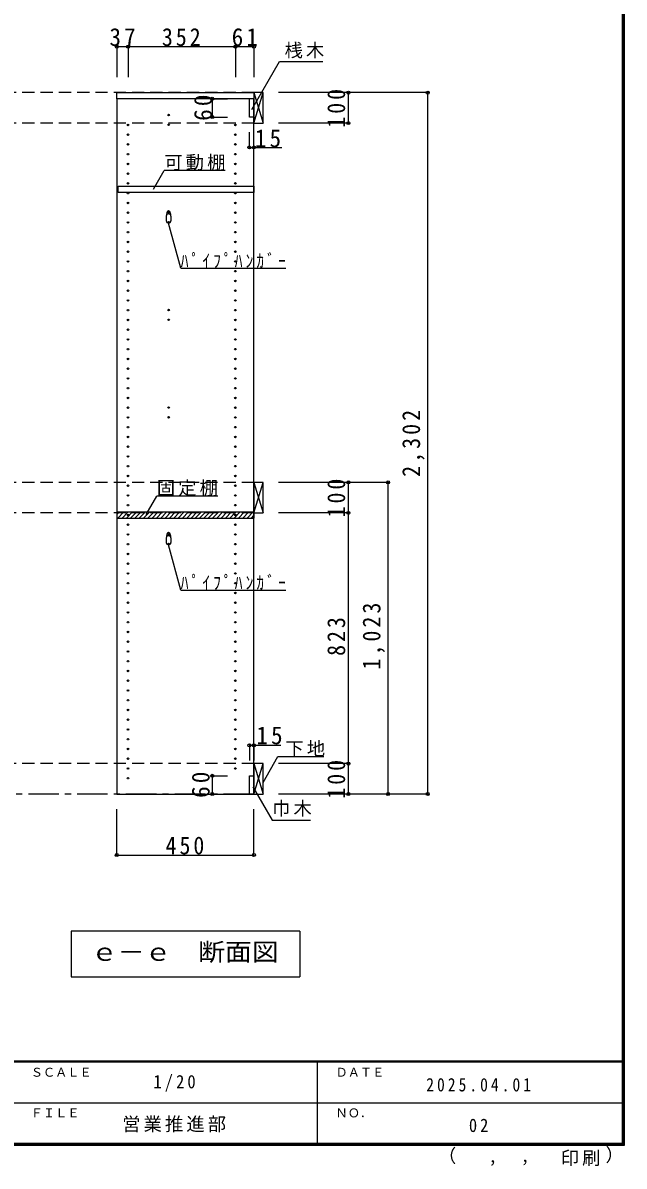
# Model space of a CAD drawing. Units: millimetres at full size, sheet at 1:20; some dimension numbers follow another scale. Extents: x -8005 to 8005, y -2932 to 2722.
# Drawn here: x 6033 to 8005, y -2932 to 820 of the extents above; entities that cross this region are included whole.
import ezdxf
from ezdxf.enums import TextEntityAlignment as Align

# ---------------------------------------------------------------- set-up
doc = ezdxf.new("R2010")
doc.units = ezdxf.units.MM
doc.header["$LTSCALE"] = 20
doc.header["$PDMODE"] = 32
doc.header["$PDSIZE"] = 10
doc.linetypes.add('CHAIN1', pattern=[8, 5, -1, 1, -1])
doc.linetypes.add('DASHED2', pattern=[3, 2, -1])
for name, color, linetype in [('0-2_本体', 2, 'Continuous'), ('0-3_固定棚', 3, 'Continuous'), ('0-4_可動棚', 3, 'Continuous'), ('0-5', 4, 'Continuous'), ('0-6_ﾊﾟｲﾌﾟﾊﾝｶﾞｰ', 4, 'Continuous'), ('0-7_桟木・巾木', 2, 'Continuous'), ('0-8_引き出し', 2, 'Continuous'), ('0-A_文字', 7, 'Continuous'), ('0-B_寸法', 7, 'Continuous'), ('0-C_ハッチ', 4, 'Continuous'), ('F-1_枠', 6, 'Continuous'), ('F-A_文字', 7, 'Continuous')]:
    doc.layers.add(name, color=color, linetype=linetype)
doc.styles.add('ＭＳ ゴシック', font='')
doc.styles.get('ＭＳ ゴシック').set_extended_font_data('MS Gothic')

msp = doc.modelspace()

# ---------------------------------------------------------------- linework, layer by layer
at = {"layer": '0-2_本体'}
for p, q in [((6340.66, 570.73), (6340.66, 590.73)), ((6340.66, 590.73), (6790.66, 590.73)), ((6790.66, 570.73), (6340.66, 570.73)), ((6790.66, 590.73), (6790.66, 570.73))]:
    msp.add_line(p, q, dxfattribs=at)
at = {"layer": '0-3_固定棚', "color": 2}
for p, q in [((6340.66, -785.27), (6340.66, -805.27)), ((6340.66, -785.27), (6790.66, -785.27)), ((6790.66, -785.27), (6790.66, -805.27)), ((6340.66, -805.27), (6790.66, -805.27))]:
    msp.add_line(p, q, dxfattribs=at)
at = {"layer": '0-4_可動棚', "color": 2}
msp.add_lwpolyline([(6790.66, 263.23), (6345.66, 263.23), (6345.66, 283.23), (6790.66, 283.23)], close=True, dxfattribs=at)
at = {"layer": '0-5', "color": 3}
for p, q in [((6790.66, 570.73), (6340.66, 570.73)), ((6340.66, 570.73), (6340.66, -1711.27)), ((6790.66, -1711.27), (6790.66, 570.73)), ((6340.66, -1711.27), (6790.66, -1711.27))]:
    msp.add_line(p, q, dxfattribs=at)
at = {"layer": '0-5'}
for centre in [(6510.66, 517.23), (6377.66, 484.73), (6377.66, 452.73), (6510.66, 485.23), (6729.66, 484.73), (6729.66, 452.73), (6377.66, 420.73), (6729.66, 420.73), (6377.66, 388.73), (6729.66, 388.73), (6377.66, 356.73), (6729.66, 356.73), (6377.66, 324.73), (6729.66, 324.73), (6377.66, 292.73), (6377.66, 260.73), (6729.66, 292.73), (6729.66, 260.73), (6377.66, 228.73), (6729.66, 228.73), (6377.66, 196.73), (6510.66, 197.23), (6729.66, 196.73), (6377.66, 164.73), (6510.66, 165.23), (6729.66, 164.73), (6377.66, 132.73), (6729.66, 132.73), (6377.66, 100.73), (6729.66, 100.73), (6377.66, 68.73), (6377.66, 36.73), (6729.66, 68.73), (6729.66, 36.73), (6377.66, 4.73), (6729.66, 4.73), (6377.66, -27.27), (6729.66, -27.27), (6377.66, -59.27), (6729.66, -59.27), (6377.66, -91.27), (6729.66, -91.27), (6377.66, -123.27), (6510.66, -122.77), (6729.66, -123.27), (6377.66, -155.27), (6377.66, -187.27), (6510.66, -154.77), (6729.66, -155.27), (6729.66, -187.27), (6377.66, -219.27), (6729.66, -219.27), (6377.66, -251.27), (6729.66, -251.27), (6377.66, -283.27), (6729.66, -283.27), (6377.66, -315.27), (6729.66, -315.27), (6377.66, -347.27), (6729.66, -347.27), (6377.66, -379.27), (6377.66, -411.27), (6729.66, -379.27), (6729.66, -411.27), (6377.66, -443.27), (6510.66, -442.77), (6729.66, -443.27), (6377.66, -475.27), (6510.66, -474.77), (6729.66, -475.27), (6377.66, -507.27), (6729.66, -507.27), (6377.66, -539.27), (6729.66, -539.27), (6377.66, -571.27), (6729.66, -571.27), (6377.66, -603.27), (6377.66, -635.27), (6729.66, -603.27), (6729.66, -635.27), (6377.66, -667.27), (6729.66, -667.27), (6377.66, -699.27), (6729.66, -699.27), (6377.66, -731.27), (6729.66, -731.27), (6377.66, -763.27), (6729.66, -763.27), (6377.66, -795.27), (6377.66, -827.27), (6729.66, -795.27), (6729.66, -827.27), (6377.66, -859.27), (6510.66, -858.77), (6729.66, -859.27), (6377.66, -891.27), (6510.66, -890.77), (6729.66, -891.27), (6377.66, -923.27), (6729.66, -923.27), (6377.66, -955.27), (6729.66, -955.27), (6377.66, -987.27), (6729.66, -987.27), (6377.66, -1019.27), (6377.66, -1051.27), (6729.66, -1019.27), (6729.66, -1051.27), (6377.66, -1083.27), (6729.66, -1083.27), (6377.66, -1115.27), (6729.66, -1115.27), (6377.66, -1147.27), (6729.66, -1147.27), (6377.66, -1179.27), (6729.66, -1179.27), (6377.66, -1211.27), (6729.66, -1211.27), (6377.66, -1243.27), (6377.66, -1275.27), (6729.66, -1243.27), (6729.66, -1275.27), (6377.66, -1307.27), (6729.66, -1307.27), (6377.66, -1339.27), (6729.66, -1339.27), (6377.66, -1371.27), (6729.66, -1371.27), (6377.66, -1403.27), (6729.66, -1403.27), (6377.66, -1435.27), (6729.66, -1435.27), (6377.66, -1467.27), (6377.66, -1499.27), (6729.66, -1467.27), (6729.66, -1499.27), (6377.66, -1531.27), (6729.66, -1531.27), (6377.66, -1563.27), (6729.66, -1563.27), (6377.66, -1595.27), (6729.66, -1595.27), (6377.66, -1627.27), (6729.66, -1627.27), (6377.66, -1659.27)]:
    msp.add_circle(centre, 2.5, dxfattribs=at)
at = {"layer": '0-6_ﾊﾟｲﾌﾟﾊﾝｶﾞｰ', "color": 2}
for p, q in [((6503.16, 185.23), (6503.16, 170.23)), ((6518.16, 185.23), (6518.16, 170.23)), ((6503.16, -870.77), (6503.16, -885.77)), ((6518.16, -870.77), (6518.16, -885.77))]:
    msp.add_line(p, q, dxfattribs=at)
for centre, start, end in [((6510.66, 185.23), 0, 180), ((6510.66, 170.23), 180, 0), ((6510.66, -870.77), 0, 180), ((6510.66, -885.77), 180, 0)]:
    msp.add_arc(centre, 7.5, start, end, dxfattribs=at)
at = {"layer": '0-6_ﾊﾟｲﾌﾟﾊﾝｶﾞｰ', "color": 7}
for centre, radius, start, end in [((6549.27, 183.72), 46.13, 162.96035, 178.115), ((6510.66, 197.23), 5.5, 0, 180), ((6472.06, 183.72), 46.13, 1.885, 17.03965), ((6549.27, -872.28), 46.13, 162.96035, 178.115), ((6510.66, -858.77), 5.5, 0, 180), ((6472.06, -872.28), 46.13, 1.885, 17.03965)]:
    msp.add_arc(centre, radius, start, end, dxfattribs=at)
at = {"layer": '0-7_桟木・巾木'}
for p, q in [((6775.66, 510.73), (6775.66, 570.73)), ((6790.66, 570.73), (6775.66, 570.73)), ((6790.66, 570.73), (6790.66, 529.73)), ((6779.17, 510.73), (6775.66, 510.73)), ((6790.66, 510.73), (6779.17, 510.73)), ((6775.66, -1711.27), (6775.66, -1651.27)), ((6790.66, -1711.27), (6775.66, -1711.27))]:
    msp.add_line(p, q, dxfattribs=at)
msp.add_lwpolyline([(6775.66, -1651.27), (6790.66, -1651.27), (6790.66, -1711.27)], dxfattribs=at)
at = {"layer": '0-8_引き出し', "color": 7}
for p, q in [((6790.66, 590.73), (6820.66, 490.73)), ((6790.66, 490.73), (6820.66, 590.73)), ((6790.66, -688.27), (6820.66, -788.27)), ((6790.66, -788.27), (6820.66, -688.27)), ((6790.66, -1611.27), (6820.66, -1711.27)), ((6790.66, -1711.27), (6820.66, -1611.27))]:
    msp.add_line(p, q, dxfattribs=at)
at = {"layer": '0-8_引き出し', "color": 3}
for points in [[(6820.66, 490.73), (6820.66, 590.73), (6790.66, 590.73), (6790.66, 490.73)], [(6820.66, -788.27), (6820.66, -688.27), (6790.66, -688.27), (6790.66, -788.27)], [(6820.66, -1711.27), (6820.66, -1611.27), (6790.66, -1611.27), (6790.66, -1711.27)]]:
    msp.add_lwpolyline(points, close=True, dxfattribs=at)
at = {"layer": '0-A_文字'}
for p, q in [((6461.53, 274.17), (6496.55, 334.82)), ((6696.55, 334.82), (6496.55, 334.82)), ((6550.4, 14.43), (6510.66, 162.73)), ((6550.4, 14.43), (6895.4, 14.43)), ((6437.05, -794.33), (6472.07, -733.68)), ((6672.07, -733.68), (6472.07, -733.68)), ((6550.4, -1041.57), (6510.66, -893.27)), ((6550.4, -1041.57), (6895.4, -1041.57)), ((6820.66, -1672.95), (6869.43, -1588.48)), ((6869.43, -1588.48), (7019.96, -1588.48)), ((6786.85, -1687.54), (6850.1, -1797.08)), ((6850.1, -1797.08), (6976.13, -1797.08)), ((6190.66, -2161.27), (6190.66, -2311.27)), ((6940.66, -2161.27), (6190.66, -2161.27)), ((6940.66, -2161.27), (6940.66, -2311.27)), ((6190.66, -2311.27), (6940.66, -2311.27))]:
    msp.add_line(p, q, dxfattribs=at)
at = {"layer": '0-A_文字', "linetype": 'CHAIN1'}
msp.add_line((6790.66, -1711.27), (1220.66, -1711.27), dxfattribs=at)
at = {"layer": '0-A_文字'}
msp.add_lwpolyline([(6783.99, 535.27), (6874.87, 692.67), (7017.1, 692.67)], dxfattribs=at)
at = {"layer": '0-B_寸法', "color": 4}
for p, q in [((6340.66, 741.73), (6340.66, 641.73)), ((6340.66, 741.73), (6790.66, 741.73)), ((6377.66, 741.73), (6377.66, 641.73)), ((6729.66, 741.73), (6729.66, 641.73)), ((6790.66, 741.73), (6790.66, 641.73)), ((6653.66, 570.73), (6653.66, 510.73)), ((6653.66, 570.73), (6703.66, 570.73)), ((7100.66, 590.73), (6870.66, 590.73)), ((7360.66, 590.73), (6870.66, 590.73)), ((7100.66, 490.73), (7100.66, 590.73)), ((7360.66, -1711.27), (7360.66, 590.73)), ((6653.66, 510.73), (6703.66, 510.73)), ((7100.66, 490.73), (6870.66, 490.73)), ((6775.66, 410.73), (6775.66, 460.73)), ((6790.66, 410.73), (6790.66, 460.73)), ((6775.66, 410.73), (6882.36, 410.73)), ((7100.66, -688.27), (6870.66, -688.27)), ((7230.66, -688.27), (7100.66, -688.27)), ((7100.66, -788.27), (7100.66, -688.27)), ((7230.66, -1711.27), (7230.66, -688.27)), ((7100.66, -788.27), (6870.66, -788.27)), ((7100.66, -1611.27), (7100.66, -788.27)), ((6775.66, -1551.27), (6775.66, -1601.27)), ((6775.66, -1551.27), (6879.12, -1551.27)), ((6790.66, -1551.27), (6790.66, -1601.27)), ((7100.66, -1611.27), (6870.66, -1611.27)), ((7100.66, -1711.27), (7100.66, -1611.27)), ((6653.66, -1651.27), (6653.66, -1711.27)), ((6653.66, -1651.27), (6703.66, -1651.27)), ((6653.66, -1711.27), (6703.66, -1711.27)), ((7100.66, -1711.27), (6870.66, -1711.27)), ((7360.66, -1711.27), (6870.66, -1711.27)), ((7230.66, -1711.27), (7100.66, -1711.27)), ((6340.66, -1911.27), (6340.66, -1761.27)), ((6790.66, -1911.27), (6790.66, -1761.27)), ((6340.66, -1911.27), (6790.66, -1911.27))]:
    msp.add_line(p, q, dxfattribs=at)
at = {"layer": '0-B_寸法', "color": 4, "linetype": 'DASHED2'}
for p, q in [((6790.66, 590.73), (1220.66, 590.73)), ((6790.66, 490.73), (1220.66, 490.73)), ((6790.66, -688.27), (1220.66, -688.27)), ((6790.66, -788.27), (1220.66, -788.27)), ((6790.66, -1611.27), (1220.66, -1611.27))]:
    msp.add_line(p, q, dxfattribs=at)
at = {"layer": '0-B_寸法'}
for p in [(6340.66, 741.73), (6377.66, 741.73), (6729.66, 741.73), (6790.66, 741.73), (6653.66, 570.73), (7100.66, 590.73), (7360.66, 590.73), (6653.66, 510.73), (7100.66, 490.73), (6775.66, 410.73), (6790.66, 410.73), (7100.66, -688.27), (7230.66, -688.27), (7100.66, -788.27), (6775.66, -1551.27), (6790.66, -1551.27), (7100.66, -1611.27), (6653.66, -1651.27), (6653.66, -1711.27), (7100.66, -1711.27), (7230.66, -1711.27), (7360.66, -1711.27), (6340.66, -1911.27), (6790.66, -1911.27)]:
    msp.add_point(p, dxfattribs=at)
at = {"layer": '0-C_ハッチ'}
for p, q in [((6340.66, -794.22), (6349.61, -785.27)), ((6343.75, -805.27), (6363.75, -785.27)), ((6357.89, -805.27), (6377.89, -785.27)), ((6372.04, -805.27), (6392.04, -785.27)), ((6386.18, -805.27), (6406.18, -785.27)), ((6400.32, -805.27), (6420.32, -785.27)), ((6414.46, -805.27), (6434.46, -785.27)), ((6428.6, -805.27), (6448.6, -785.27)), ((6442.75, -805.27), (6462.75, -785.27)), ((6456.89, -805.27), (6476.89, -785.27)), ((6471.03, -805.27), (6491.03, -785.27)), ((6485.17, -805.27), (6505.17, -785.27)), ((6499.31, -805.27), (6519.31, -785.27)), ((6513.46, -805.27), (6533.46, -785.27)), ((6527.6, -805.27), (6547.6, -785.27)), ((6541.74, -805.27), (6561.74, -785.27)), ((6555.88, -805.27), (6575.88, -785.27)), ((6570.03, -805.27), (6590.03, -785.27)), ((6584.17, -805.27), (6604.17, -785.27)), ((6598.31, -805.27), (6618.31, -785.27)), ((6612.45, -805.27), (6632.45, -785.27)), ((6626.59, -805.27), (6646.59, -785.27)), ((6640.74, -805.27), (6660.74, -785.27)), ((6654.88, -805.27), (6674.88, -785.27)), ((6669.02, -805.27), (6689.02, -785.27)), ((6683.16, -805.27), (6703.16, -785.27)), ((6697.3, -805.27), (6717.3, -785.27)), ((6711.45, -805.27), (6731.45, -785.27)), ((6725.59, -805.27), (6745.59, -785.27)), ((6739.73, -805.27), (6759.73, -785.27)), ((6753.87, -805.27), (6773.87, -785.27)), ((6768.02, -805.27), (6788.02, -785.27)), ((6782.16, -805.27), (6790.66, -796.76))]:
    msp.add_line(p, q, dxfattribs=at)
at = {"layer": 'F-1_枠'}
for p, q in [((7998.33, 2722.29), (7998.33, -2864.37)), ((8001.67, 2722.29), (8001.67, -2864.37)), ((8005, 2722.29), (8005, -2864.37)), ((8005, -2587.71), (205, -2587.71)), ((8005, -2591.04), (205, -2591.04)), ((6998.33, -2591.04), (6998.33, -2857.71)), ((4105, -2724.37), (7998.33, -2724.38)), ((8005, -2857.71), (205, -2857.71)), ((8005, -2861.04), (205, -2861.04)), ((8005, -2864.37), (205, -2864.37))]:
    msp.add_line(p, q, dxfattribs=at)

# ---------------------------------------------------------------- texts
at = {"layer": '0-A_文字', "style": 'ＭＳ ゴシック', "width": 1.1}
msp.add_text('ｅ－ｅ\u3000断面図', height=58.65, dxfattribs=at).set_placement((6255.66, -2276.27), align=Align.BOTTOM_LEFT)
at = {"layer": '0-A_文字', "char_height": 43.99, "attachment_point": 7, "style": 'ＭＳ ゴシック'}
for s, insert in [('\\T1.17;桟木', (6891.07, 702.88)), ('\\T1.17;可動棚', (6496.55, 334.82)), ('\\T1.39;\\W0.85;ﾊﾟｲﾌﾟﾊﾝｶﾞｰ', (6550.4, 14.43)), ('\\T1.17;固定棚', (6472.07, -733.68)), ('\\T1.39;\\W0.85;ﾊﾟｲﾌﾟﾊﾝｶﾞｰ', (6550.4, -1041.57)), ('\\T1.17;下地', (6893.93, -1588.48)), ('\\T1.17;巾木', (6850.1, -1785.14))]:
    msp.add_mtext(s, dxfattribs=dict(at, insert=insert))
at = {"layer": '0-B_寸法', "char_height": 58.65, "attachment_point": 7, "style": 'ＭＳ ゴシック'}
for s, insert in [('\\T1.27;\\W0.95;37', (6316.66, 742.94)), ('\\T1.27;\\W0.9;352', (6488.66, 742.94)), ('\\T1.27;\\W0.95;61', (6717.66, 742.94)), ('\\T1.27;\\W0.95;15', (6793.55, 410.73)), ('\\T1.27;\\W0.95;15', (6798.57, -1548.8)), ('\\T1.27;\\W0.9;450', (6500.66, -1910.06))]:
    msp.add_mtext(s, dxfattribs=dict(at, insert=insert))
at = {"layer": '0-B_寸法', "char_height": 58.65, "attachment_point": 7, "rotation": 90, "style": 'ＭＳ ゴシック'}
for s, insert in [('\\T1.27;\\W0.95;60', (6653.66, 498.23)), ('\\T1.27;\\W0.9;100', (7090.66, 475.73)), ('\\T1.28;\\W0.9;2,302', (7350.66, -670.27)), ('\\T1.27;\\W0.9;100', (7090.66, -803.27)), ('\\T1.28;\\W0.9;1,023', (7220.66, -1302.77)), ('\\T1.27;\\W0.9;823', (7090.66, -1257.77)), ('\\T1.27;\\W0.9;100', (7090.66, -1726.27)), ('\\T1.27;\\W0.95;60', (6646.05, -1723.77))]:
    msp.add_mtext(s, dxfattribs=dict(at, insert=insert))
at = {"layer": 'F-A_文字', "style": 'ＭＳ ゴシック'}
for s, height, p in [('ＳＣＡＬＥ', 29.33, (6058.33, -2647.71)), ('ＤＡＴＥ', 29.33, (7058.33, -2647.71)), ('ＦＩＬＥ', 29.33, (6058.33, -2781.04)), ('ＮＯ．', 29.33, (7058.33, -2781.04)), ('（', 43.99, (7394.36, -2933.25)), ('）', 43.99, (7943.94, -2930.46)), (',', 43.99, (7559.18, -2933.25)), (',', 43.99, (7665.13, -2931.39))]:
    msp.add_text(s, height=height, dxfattribs=at).set_placement(p, align=Align.BOTTOM_LEFT)
at = {"layer": 'F-A_文字', "char_height": 43.99, "attachment_point": 7, "style": 'ＭＳ ゴシック'}
for s, insert in [('\\T1.38;\\W0.9;1/20', (6460.83, -2687.71)), ('\\T1.39;\\W0.85;2025.04.01', (7355.83, -2687.71)), ('\\T1.17;営業推進部', (6358.33, -2821.04)), ('\\T1.36;\\W0.9;02', (7495.83, -2821.04)), ('\\T1.17;印刷', (7797.1, -2932.32))]:
    msp.add_mtext(s, dxfattribs=dict(at, insert=insert))

doc.saveas('drawing.dxf')
